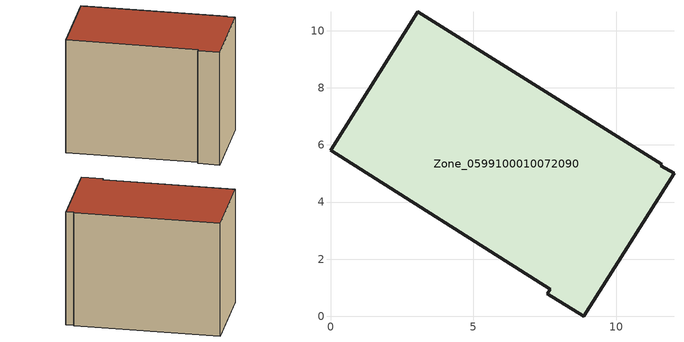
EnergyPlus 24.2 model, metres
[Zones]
Zone_0599100010072090
 floor ground (C_G): 12.03,5 8.87,0 7.59,0.79 7.7,0.95 0,5.82 3.06,10.66 11.59,5.32 11.56,5.27 z1.59
 wall outside (C_F): 7.7,0.95 7.59,0.79 8.87,0 12.03,5 11.56,5.27 11.59,5.32 3.06,10.66 0,5.82 7.7,0.95 z1.59:9.95
 roof outside (C_R): 8.87,0 12.03,5 11.56,5.27 11.59,5.32 3.06,10.66 0,5.82 7.7,0.95 7.59,0.79 z9.95
[BUILDING]
Pand.0599100010072090: North Axis=0; Terrain=City; Loads Convergence Tolerance Value=0.04; Temperature Convergence Tolerance Value=0.4; Solar Distribution=FullExterior; Maximum Number of Warmup Days=25; Minimum Number of Warmup Days=1
[Site:Location]
Rotterdam.The.Hague.AP_ZH_NLD Design_Conditions: Latitude=51.96; Longitude=4.45; Time Zone=1; Elevation=-4.5
[SITE:GROUNDTEMPERATURE:BUILDINGSURFACE]
18, 18, 18, 18, 18, 18, 18, 18, 18, 18, 18, 18
[MATERIAL] Thermal Absorptance=0.9; Solar Absorptance=0.7; Visible Absorptance=0.7
Name | Roughness | Thickness | Conductivity | Density | Specific Heat
G.TC.2006-2014 | MediumSmooth | 0.15 | 0.06 | 540 | 1210
F.TC.2006-2014 | Rough | 0.3 | 0.12 | 1920 | 840
R.TC.2006-2014 | MediumRough | 0.2 | 0.08 | 1500 | 1000
[CONSTRUCTION]
C_G: G.TC.2006-2014
C_F: F.TC.2006-2014
C_R: R.TC.2006-2014
[ZONE]
Zone_0599100010072090: Type=1; Multiplier=1; Ceiling Height=Autocalculate; Volume=Autocalculate; Floor Area=autocalculate; Part of Total Floor Area=Yes
[ZONEINFILTRATION:DESIGNFLOWRATE]
Infil_Zone_0599100010072090: Zone or ZoneList or Space or SpaceList=Zone_0599100010072090; Schedule=AlwaysOn; Design Flow Rate Calculation Method=Flow/Area; Flow Rate per Floor Area=0.0015; Constant Term Coefficient=1; Temperature Term Coefficient=0; Velocity Term Coefficient=0; Velocity Squared Term Coefficient=0
[HVACTEMPLATE:ZONE:IDEALLOADSAIRSYSTEM]
Zone_0599100010072090: Maximum Heating Supply Air Temperature=50; Minimum Cooling Supply Air Temperature=13; Maximum Heating Supply Air Humidity Ratio=0.0156; Minimum Cooling Supply Air Humidity Ratio=0.0077; Heating Limit=NoLimit; Cooling Limit=NoLimit; Dehumidification Control Type=ConstantSensibleHeatRatio; Cooling Sensible Heat Ratio=0.7; Dehumidification Setpoint=60; Humidification Control Type=None; Humidification Setpoint=30; Outdoor Air Method=None; Outdoor Air Flow Rate per Person=0.00944; Outdoor Air Flow Rate per Zone Floor Area=0; Outdoor Air Flow Rate per Zone=0; Demand Controlled Ventilation Type=None; Outdoor Air Economizer Type=NoEconomizer; Heat Recovery Type=None; Sensible Heat Recovery Effectiveness=0.7; Latent Heat Recovery Effectiveness=0.65
[ZONECONTROL:THERMOSTAT]
ThermostatControl_Zone_0599100010072090: Zone or ZoneList=Zone_0599100010072090; Control Type Schedule=DualSetpointControlType; Control 1=Thermostat_Zone_0599100010072090; Temperature Difference Between Cutout And Setpoint=0
[THERMOSTATSETPOINT:DUALSETPOINT]
Thermostat_Zone_0599100010072090: Heating Setpoint Temperature Schedule=HeatingSetpoint_Zone_0599100010072090; Cooling Setpoint Temperature Schedule=CoolingSetpoint_Zone_0599100010072090
[SCHEDULE:COMPACT]
HeatingSetpoint_Zone_0599100010072090: Through: 12/31, For: AllDays, Until: 24:00, 21
CoolingSetpoint_Zone_0599100010072090: Through: 12/31, For: AllDays, Until: 24:00, 24
DualSetpointControlType: Through: 12/31, For: AllDays, Until: 24:00, 4
AlwaysOn: Through: 12/31, For: AllDays, Until: 24:00, 1
